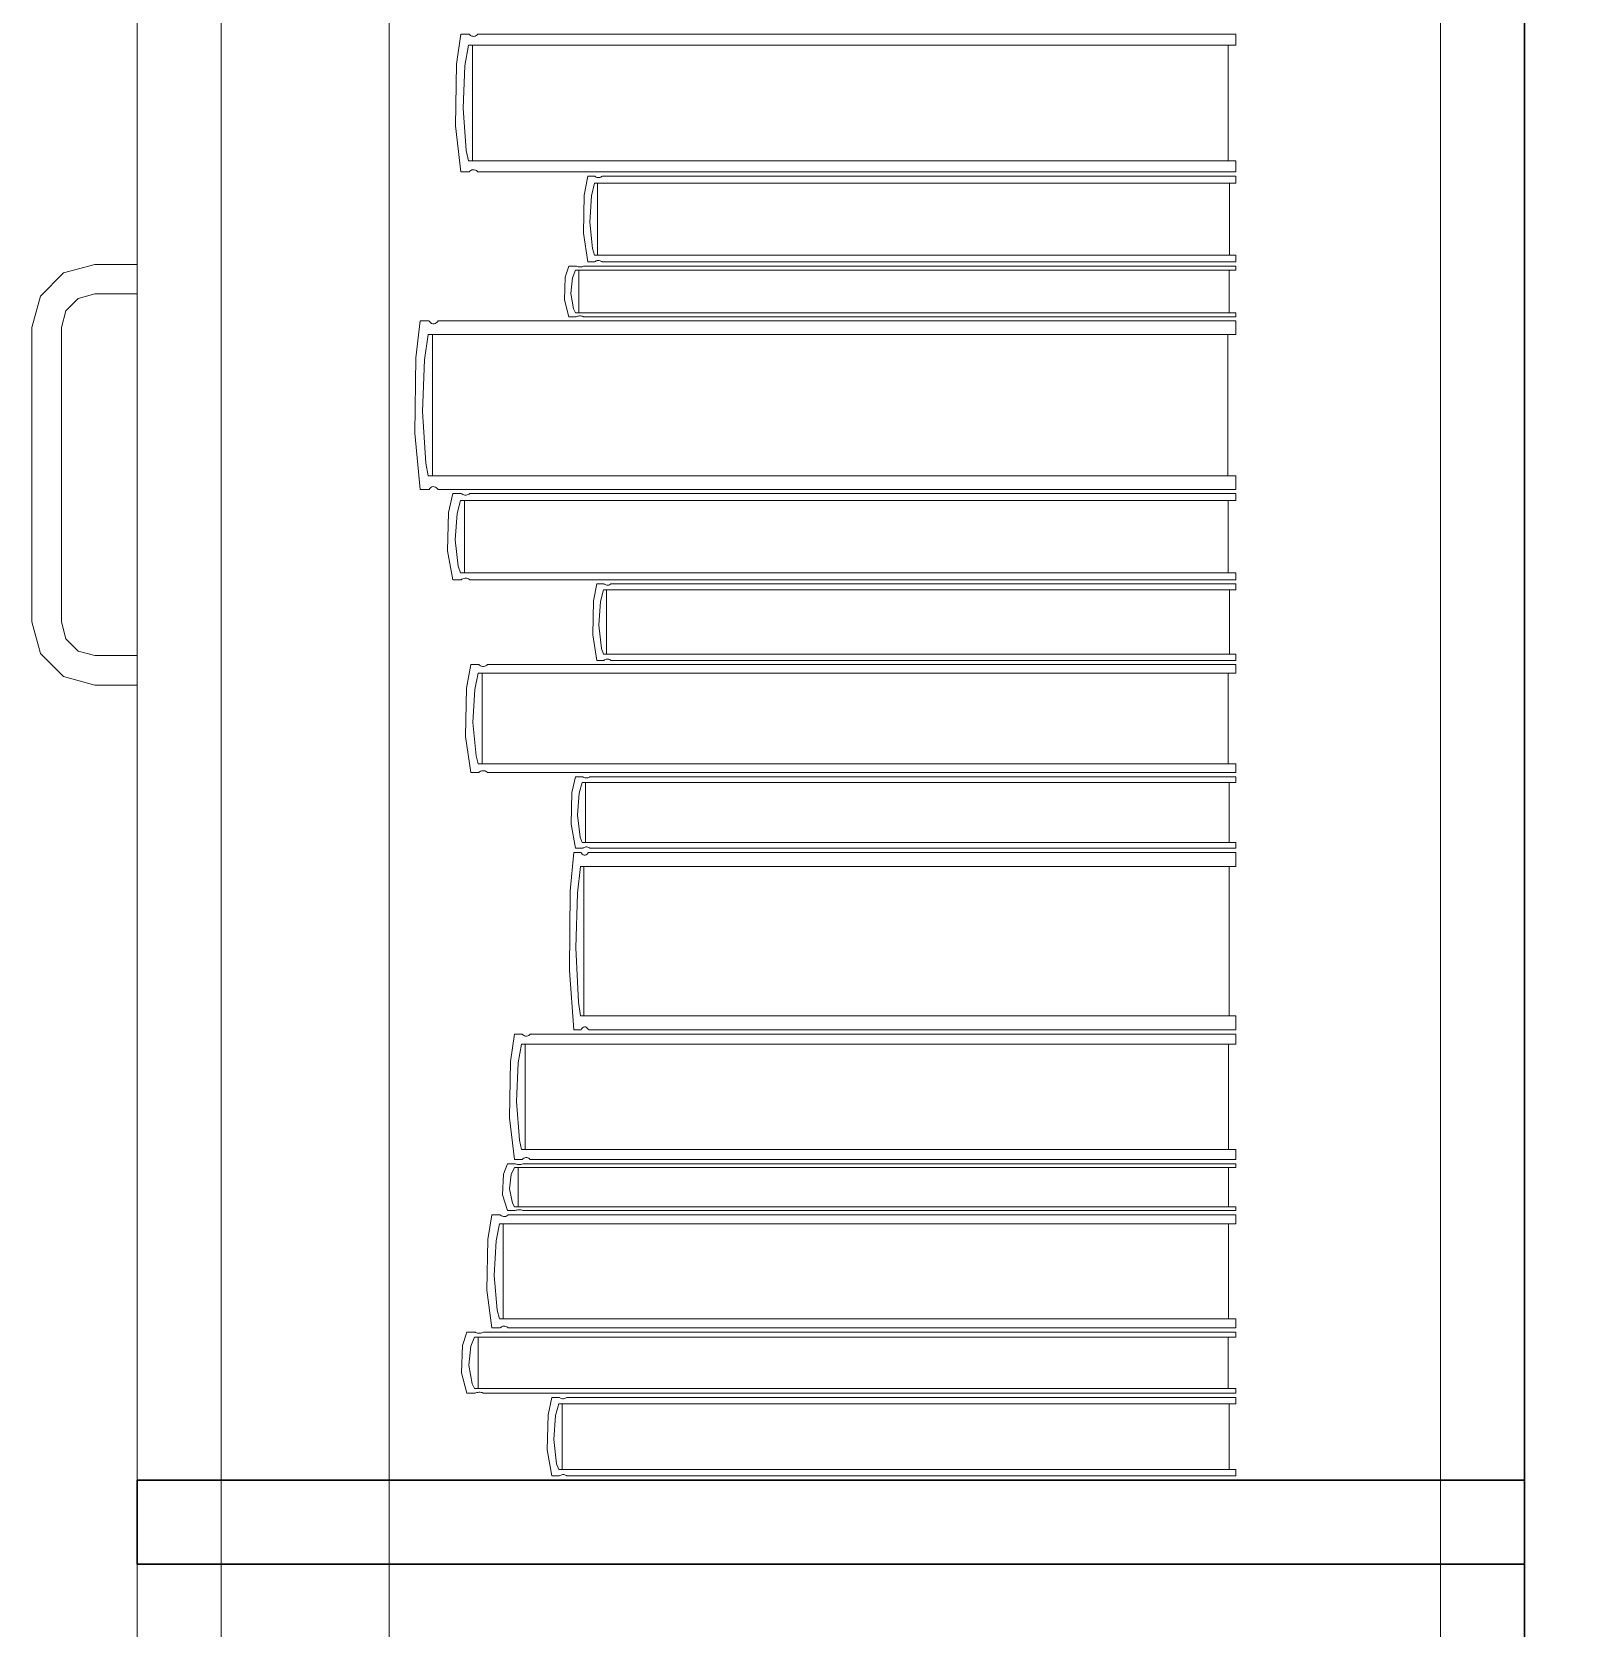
# Model space of a CAD drawing. Header units: inches. Extents: x -38 to 5698, y -33 to 92.
# Drawn here: x 216.9981 to 217.3656, y 35.7095 to 36.089 of the extents above; entities that cross this region are included whole.
import ezdxf

# ---------------------------------------------------------------- set-up
doc = ezdxf.new("R2010")
doc.units = ezdxf.units.IN
doc.header["$MEASUREMENT"] = 0
doc.set_wipeout_variables(frame=1)
doc.linetypes.add('Wipeout_Contour', pattern=[1, 0, -1])
doc.layers.add('Interior - Mobiliario', color=7, linetype='Continuous')

msp = doc.modelspace()

# ---------------------------------------------------------------- linework, layer by layer
at = {"layer": 'Interior - Mobiliario', "color": 175, "linetype": 'Continuous', "lineweight": 13}
for p, q in [((217.04313, 36.46472), (217.04313, 35.00472)), ((217.35313, 35.00472), (217.35313, 36.46472)), ((217.10013, 36.0885), (217.09912, 36.08131)), ((217.10213, 36.0885), (217.10013, 36.0885)), ((217.10223, 36.08837), (217.10213, 36.0885)), ((217.10247, 36.08817), (217.10223, 36.08837)), ((217.10272, 36.08803), (217.10247, 36.08817)), ((217.10299, 36.08796), (217.10272, 36.08803)), ((217.10326, 36.08795), (217.10299, 36.08796)), ((217.10353, 36.08801), (217.10326, 36.08795)), ((217.10379, 36.08814), (217.10353, 36.08801)), ((217.10402, 36.08832), (217.10379, 36.08814)), ((217.10417, 36.0885), (217.10402, 36.08832)), ((217.28447, 36.0885), (217.10417, 36.0885)), ((217.28447, 36.08588), (217.28447, 36.0885)), ((217.10113, 36.08096), (217.10197, 36.08588)), ((217.10197, 36.08588), (217.28447, 36.08588)), ((217.10289, 36.08588), (217.10289, 36.05833)), ((217.28263, 36.05833), (217.28263, 36.08588)), ((217.09912, 36.08131), (217.09889, 36.06664)), ((217.10066, 36.07087), (217.10113, 36.08096)), ((217.10143, 36.06081), (217.10066, 36.07087)), ((217.09889, 36.06664), (217.10013, 36.0557)), ((217.10197, 36.05833), (217.10143, 36.06081)), ((217.28447, 36.05833), (217.10197, 36.05833)), ((217.10278, 36.05619), (217.10305, 36.05625)), ((217.10305, 36.05625), (217.10332, 36.05624)), ((217.10332, 36.05624), (217.10359, 36.05617)), ((217.28447, 36.0557), (217.28447, 36.05833)), ((217.10013, 36.0557), (217.10213, 36.0557)), ((217.10213, 36.0557), (217.10228, 36.05588)), ((217.10228, 36.05588), (217.10252, 36.05607)), ((217.10252, 36.05607), (217.10278, 36.05619)), ((217.10359, 36.05617), (217.10384, 36.05603)), ((217.10384, 36.05603), (217.10407, 36.05583)), ((217.10407, 36.05583), (217.10417, 36.0557)), ((217.10417, 36.0557), (217.28447, 36.0557)), ((217.13036, 36.0547), (217.12951, 36.05023)), ((217.13203, 36.0547), (217.13036, 36.0547)), ((217.13119, 36.05002), (217.1319, 36.05307)), ((217.1319, 36.05307), (217.28447, 36.05307)), ((217.13212, 36.05462), (217.13203, 36.0547)), ((217.13231, 36.0545), (217.13212, 36.05462)), ((217.13252, 36.05441), (217.13231, 36.0545)), ((217.13275, 36.05437), (217.13252, 36.05441)), ((217.13267, 36.05307), (217.13267, 36.03595)), ((217.13297, 36.05436), (217.13275, 36.05437)), ((217.1332, 36.0544), (217.13297, 36.05436)), ((217.13341, 36.05448), (217.1332, 36.0544)), ((217.13361, 36.05459), (217.13341, 36.05448)), ((217.13374, 36.0547), (217.13361, 36.05459)), ((217.28447, 36.0547), (217.13374, 36.0547)), ((217.28293, 36.03595), (217.28293, 36.05307)), ((217.28447, 36.05307), (217.28447, 36.0547)), ((217.12951, 36.05023), (217.12932, 36.04112)), ((217.1308, 36.04375), (217.13119, 36.05002)), ((217.12932, 36.04112), (217.13036, 36.03432)), ((217.13144, 36.0375), (217.1308, 36.04375)), ((217.1319, 36.03595), (217.13144, 36.0375)), ((217.01313, 36.03372), (217.00563, 36.03171)), ((217.02313, 36.03372), (217.01313, 36.03372)), ((217.02313, 36.02672), (217.02313, 36.03372)), ((217.13036, 36.03432), (217.13203, 36.03432)), ((217.28447, 36.03595), (217.1319, 36.03595)), ((217.13203, 36.03432), (217.13216, 36.03443)), ((217.13216, 36.03443), (217.13236, 36.03455)), ((217.13236, 36.03455), (217.13257, 36.03463)), ((217.13257, 36.03463), (217.1328, 36.03466)), ((217.1328, 36.03466), (217.13302, 36.03466)), ((217.13302, 36.03466), (217.13325, 36.03461)), ((217.13325, 36.03461), (217.13346, 36.03453)), ((217.13346, 36.03453), (217.13365, 36.0344)), ((217.13365, 36.0344), (217.13374, 36.03432)), ((217.13374, 36.03432), (217.28447, 36.03432)), ((217.28447, 36.03432), (217.28447, 36.03595)), ((217.00563, 36.03171), (217.00014, 36.02622)), ((217.12498, 36.03068), (217.12478, 36.0253)), ((217.12584, 36.03332), (217.12498, 36.03068)), ((217.12757, 36.03332), (217.12584, 36.03332)), ((217.1263, 36.02685), (217.1267, 36.03056)), ((217.1267, 36.03056), (217.12743, 36.03236)), ((217.12743, 36.03236), (217.28447, 36.03236)), ((217.12766, 36.03328), (217.12757, 36.03332)), ((217.12786, 36.0332), (217.12766, 36.03328)), ((217.12807, 36.03315), (217.12786, 36.0332)), ((217.1283, 36.03312), (217.12807, 36.03315)), ((217.12822, 36.03236), (217.12822, 36.02225)), ((217.12854, 36.03312), (217.1283, 36.03312)), ((217.12877, 36.03314), (217.12854, 36.03312)), ((217.12899, 36.03319), (217.12877, 36.03314)), ((217.12919, 36.03326), (217.12899, 36.03319)), ((217.12932, 36.03332), (217.12919, 36.03326)), ((217.28447, 36.03332), (217.12932, 36.03332)), ((217.28288, 36.02225), (217.28288, 36.03236)), ((217.28447, 36.03236), (217.28447, 36.03332)), ((217.00014, 36.02622), (216.99813, 36.01872)), ((217.00913, 36.02564), (217.01313, 36.02672)), ((217.01313, 36.02672), (217.02313, 36.02672)), ((217.12696, 36.02316), (217.1263, 36.02685)), ((217.00513, 36.01872), (217.0062, 36.02272)), ((217.0062, 36.02272), (217.00913, 36.02564)), ((217.12478, 36.0253), (217.12584, 36.02128)), ((217.12743, 36.02225), (217.12696, 36.02316)), ((217.28447, 36.02225), (217.12743, 36.02225)), ((217.28447, 36.02128), (217.28447, 36.02225)), ((216.99813, 36.01872), (216.99813, 35.94872)), ((217.00513, 35.94872), (217.00513, 36.01872)), ((217.09046, 36.02028), (217.0894, 36.0115)), ((217.09257, 36.02028), (217.09046, 36.02028)), ((217.09268, 36.02013), (217.09257, 36.02028)), ((217.09292, 36.01989), (217.09268, 36.02013)), ((217.09319, 36.01972), (217.09292, 36.01989)), ((217.09347, 36.01962), (217.09319, 36.01972)), ((217.09376, 36.01961), (217.09347, 36.01962)), ((217.09404, 36.01969), (217.09376, 36.01961)), ((217.09431, 36.01984), (217.09404, 36.01969)), ((217.09456, 36.02007), (217.09431, 36.01984)), ((217.09472, 36.02028), (217.09456, 36.02007)), ((217.28447, 36.02028), (217.09472, 36.02028)), ((217.12584, 36.02128), (217.12757, 36.02128)), ((217.12757, 36.02128), (217.1277, 36.02135)), ((217.1277, 36.02135), (217.1279, 36.02142)), ((217.1279, 36.02142), (217.12812, 36.02146)), ((217.12812, 36.02146), (217.12836, 36.02149)), ((217.12836, 36.02149), (217.12859, 36.02148)), ((217.12859, 36.02148), (217.12882, 36.02146)), ((217.12882, 36.02146), (217.12904, 36.0214)), ((217.12904, 36.0214), (217.12924, 36.02133)), ((217.12924, 36.02133), (217.12932, 36.02128)), ((217.12932, 36.02128), (217.28447, 36.02128)), ((217.28447, 36.01708), (217.28447, 36.02028)), ((217.09151, 36.01108), (217.0924, 36.01708)), ((217.0924, 36.01708), (217.28447, 36.01708)), ((217.09337, 36.01708), (217.09337, 35.98344)), ((217.28253, 35.98344), (217.28253, 36.01708)), ((217.0894, 36.0115), (217.08916, 35.99359)), ((217.09101, 35.99875), (217.09151, 36.01108)), ((217.09182, 35.98647), (217.09101, 35.99875)), ((217.08916, 35.99359), (217.09046, 35.98023)), ((217.0924, 35.98344), (217.09182, 35.98647)), ((217.28447, 35.98344), (217.0924, 35.98344)), ((217.09257, 35.98023), (217.09273, 35.98045)), ((217.09273, 35.98045), (217.09298, 35.98067)), ((217.09298, 35.98067), (217.09325, 35.98083)), ((217.09325, 35.98083), (217.09353, 35.9809)), ((217.09353, 35.9809), (217.09382, 35.98089)), ((217.09382, 35.98089), (217.0941, 35.9808)), ((217.0941, 35.9808), (217.09437, 35.98063)), ((217.09437, 35.98063), (217.09461, 35.98039)), ((217.09461, 35.98039), (217.09472, 35.98023)), ((217.28447, 35.98023), (217.28447, 35.98344)), ((217.09046, 35.98023), (217.09257, 35.98023)), ((217.09472, 35.98023), (217.28447, 35.98023)), ((217.09823, 35.97923), (217.09721, 35.97475)), ((217.10025, 35.97923), (217.09823, 35.97923)), ((217.09924, 35.97453), (217.10009, 35.9776)), ((217.10009, 35.9776), (217.28447, 35.9776)), ((217.10036, 35.97915), (217.10025, 35.97923)), ((217.10059, 35.97903), (217.10036, 35.97915)), ((217.10085, 35.97894), (217.10059, 35.97903)), ((217.10112, 35.97889), (217.10085, 35.97894)), ((217.10102, 35.9776), (217.10102, 35.96042)), ((217.10139, 35.97889), (217.10112, 35.97889)), ((217.10166, 35.97893), (217.10139, 35.97889)), ((217.10192, 35.979), (217.10166, 35.97893)), ((217.10216, 35.97912), (217.10192, 35.979)), ((217.10232, 35.97923), (217.10216, 35.97912)), ((217.28447, 35.97923), (217.10232, 35.97923)), ((217.28261, 35.96042), (217.28261, 35.9776)), ((217.28447, 35.9776), (217.28447, 35.97923)), ((217.09721, 35.97475), (217.09698, 35.9656)), ((217.09876, 35.96824), (217.09924, 35.97453)), ((217.09698, 35.9656), (217.09823, 35.95878)), ((217.09954, 35.96197), (217.09876, 35.96824)), ((217.10009, 35.96042), (217.09954, 35.96197)), ((217.09823, 35.95878), (217.10025, 35.95878)), ((217.28447, 35.96042), (217.10009, 35.96042)), ((217.10025, 35.95878), (217.10041, 35.95889)), ((217.10041, 35.95889), (217.10065, 35.95901)), ((217.10065, 35.95901), (217.10091, 35.95909)), ((217.10091, 35.95909), (217.10118, 35.95912)), ((217.10118, 35.95912), (217.10145, 35.95912)), ((217.10145, 35.95912), (217.10172, 35.95907)), ((217.10172, 35.95907), (217.10198, 35.95899)), ((217.10198, 35.95899), (217.10221, 35.95886)), ((217.10221, 35.95886), (217.10232, 35.95878)), ((217.10232, 35.95878), (217.28447, 35.95878)), ((217.13252, 35.95778), (217.13169, 35.95379)), ((217.13417, 35.95778), (217.13252, 35.95778)), ((217.13425, 35.95771), (217.13417, 35.95778)), ((217.13445, 35.9576), (217.13425, 35.95771)), ((217.13465, 35.95752), (217.13445, 35.9576)), ((217.13553, 35.95758), (217.13532, 35.95751)), ((217.13573, 35.95768), (217.13553, 35.95758)), ((217.13585, 35.95778), (217.13573, 35.95768)), ((217.28447, 35.95778), (217.13585, 35.95778)), ((217.28447, 35.95878), (217.28447, 35.96042)), ((217.28447, 35.95633), (217.28447, 35.95778)), ((217.13169, 35.95379), (217.1315, 35.94566)), ((217.13334, 35.9536), (217.13404, 35.95633)), ((217.13404, 35.95633), (217.28447, 35.95633)), ((217.13487, 35.95748), (217.13465, 35.95752)), ((217.1348, 35.95633), (217.1348, 35.94104)), ((217.1351, 35.95748), (217.13487, 35.95748)), ((217.13532, 35.95751), (217.1351, 35.95748)), ((217.28295, 35.94104), (217.28295, 35.95633)), ((217.13295, 35.948), (217.13334, 35.9536)), ((216.99813, 35.94872), (217.00014, 35.94122)), ((217.0062, 35.94472), (217.00513, 35.94872)), ((217.13359, 35.94242), (217.13295, 35.948)), ((217.00913, 35.94179), (217.0062, 35.94472)), ((217.1315, 35.94566), (217.13252, 35.93959)), ((217.13404, 35.94104), (217.13359, 35.94242)), ((217.00014, 35.94122), (217.00563, 35.93573)), ((217.01313, 35.94072), (217.00913, 35.94179)), ((217.02313, 35.94072), (217.01313, 35.94072)), ((217.02313, 35.93372), (217.02313, 35.94072)), ((217.10248, 35.93859), (217.10149, 35.93296)), ((217.10446, 35.93859), (217.10248, 35.93859)), ((217.10456, 35.93849), (217.10446, 35.93859)), ((217.10648, 35.93859), (217.10633, 35.93845)), ((217.28447, 35.93859), (217.10648, 35.93859)), ((217.13252, 35.93959), (217.13417, 35.93959)), ((217.28447, 35.94104), (217.13404, 35.94104)), ((217.13417, 35.93959), (217.13429, 35.93969)), ((217.13429, 35.93969), (217.13449, 35.93979)), ((217.13449, 35.93979), (217.1347, 35.93986)), ((217.1347, 35.93986), (217.13492, 35.93989)), ((217.13492, 35.93989), (217.13515, 35.93989)), ((217.13515, 35.93989), (217.13537, 35.93985)), ((217.13537, 35.93985), (217.13558, 35.93977)), ((217.13558, 35.93977), (217.13577, 35.93966)), ((217.13577, 35.93966), (217.13585, 35.93959)), ((217.13585, 35.93959), (217.28447, 35.93959)), ((217.28447, 35.93959), (217.28447, 35.94104)), ((217.28447, 35.93654), (217.28447, 35.93859)), ((217.00563, 35.93573), (217.01313, 35.93372)), ((217.10347, 35.93269), (217.1043, 35.93654)), ((217.1043, 35.93654), (217.28447, 35.93654)), ((217.10479, 35.93833), (217.10456, 35.93849)), ((217.10504, 35.93822), (217.10479, 35.93833)), ((217.10531, 35.93817), (217.10504, 35.93822)), ((217.10521, 35.93654), (217.10521, 35.91499)), ((217.10557, 35.93816), (217.10531, 35.93817)), ((217.10584, 35.93821), (217.10557, 35.93816)), ((217.10609, 35.9383), (217.10584, 35.93821)), ((217.10633, 35.93845), (217.10609, 35.9383)), ((217.28265, 35.91499), (217.28265, 35.93654)), ((217.01313, 35.93372), (217.02313, 35.93372)), ((217.10149, 35.93296), (217.10126, 35.92149)), ((217.103, 35.9248), (217.10347, 35.93269)), ((217.10376, 35.91693), (217.103, 35.9248)), ((217.10126, 35.92149), (217.10248, 35.91293)), ((217.1043, 35.91499), (217.10376, 35.91693)), ((217.10248, 35.91293), (217.10446, 35.91293)), ((217.28447, 35.91499), (217.1043, 35.91499)), ((217.10446, 35.91293), (217.10461, 35.91307)), ((217.10461, 35.91307), (217.10485, 35.91322)), ((217.10485, 35.91322), (217.1051, 35.91332)), ((217.1051, 35.91332), (217.10536, 35.91336)), ((217.10536, 35.91336), (217.10563, 35.91336)), ((217.10563, 35.91336), (217.1059, 35.9133)), ((217.1059, 35.9133), (217.10615, 35.91319)), ((217.10615, 35.91319), (217.10638, 35.91303)), ((217.10638, 35.91303), (217.10648, 35.91293)), ((217.10648, 35.91293), (217.28447, 35.91293)), ((217.28447, 35.91293), (217.28447, 35.91499)), ((217.12742, 35.91193), (217.12656, 35.90821)), ((217.12912, 35.91193), (217.12742, 35.91193)), ((217.12827, 35.90803), (217.12899, 35.91058)), ((217.12899, 35.91058), (217.28447, 35.91058)), ((217.12921, 35.91187), (217.12912, 35.91193)), ((217.12941, 35.91177), (217.12921, 35.91187)), ((217.12963, 35.91169), (217.12941, 35.91177)), ((217.12985, 35.91165), (217.12963, 35.91169)), ((217.12977, 35.91058), (217.12977, 35.89631)), ((217.13008, 35.91165), (217.12985, 35.91165)), ((217.13031, 35.91168), (217.13008, 35.91165)), ((217.13053, 35.91175), (217.13031, 35.91168)), ((217.13073, 35.91184), (217.13053, 35.91175)), ((217.13086, 35.91193), (217.13073, 35.91184)), ((217.28447, 35.91193), (217.13086, 35.91193)), ((217.2829, 35.89631), (217.2829, 35.91058)), ((217.28447, 35.91058), (217.28447, 35.91193)), ((217.12656, 35.90821), (217.12636, 35.90062)), ((217.12787, 35.90281), (217.12827, 35.90803)), ((217.12852, 35.8976), (217.12787, 35.90281)), ((217.12636, 35.90062), (217.12742, 35.89495)), ((217.12899, 35.89631), (217.12852, 35.8976)), ((217.12703, 35.89395), (217.12617, 35.8847)), ((217.12874, 35.89395), (217.12703, 35.89395)), ((217.12742, 35.89495), (217.12912, 35.89495)), ((217.12883, 35.89379), (217.12874, 35.89395)), ((217.12903, 35.89353), (217.12883, 35.89379)), ((217.28447, 35.89631), (217.12899, 35.89631)), ((217.12924, 35.89335), (217.12903, 35.89353)), ((217.12912, 35.89495), (217.12925, 35.89504)), ((217.12947, 35.89326), (217.12924, 35.89335)), ((217.12925, 35.89504), (217.12946, 35.89514)), ((217.12946, 35.89514), (217.12968, 35.89521)), ((217.1297, 35.89325), (217.12947, 35.89326)), ((217.12968, 35.89521), (217.1299, 35.89524)), ((217.12993, 35.89333), (217.1297, 35.89325)), ((217.1299, 35.89524), (217.13014, 35.89523)), ((217.13015, 35.89349), (217.12993, 35.89333)), ((217.13014, 35.89523), (217.13036, 35.89519)), ((217.13036, 35.89373), (217.13015, 35.89349)), ((217.13036, 35.89519), (217.13058, 35.89512)), ((217.13049, 35.89395), (217.13036, 35.89373)), ((217.28447, 35.89395), (217.13049, 35.89395)), ((217.13058, 35.89512), (217.13078, 35.89502)), ((217.13078, 35.89502), (217.13086, 35.89495)), ((217.13086, 35.89495), (217.28447, 35.89495)), ((217.28447, 35.89495), (217.28447, 35.89631)), ((217.28447, 35.89058), (217.28447, 35.89395)), ((217.12788, 35.88426), (217.1286, 35.89058)), ((217.1286, 35.89058), (217.28447, 35.89058)), ((217.12939, 35.89058), (217.12939, 35.85513)), ((217.2829, 35.85513), (217.2829, 35.89058)), ((217.12617, 35.8847), (217.12597, 35.86583)), ((217.12748, 35.87127), (217.12788, 35.88426)), ((217.12814, 35.85833), (217.12748, 35.87127)), ((217.12597, 35.86583), (217.12703, 35.85176)), ((217.1286, 35.85513), (217.12814, 35.85833)), ((217.28447, 35.85513), (217.1286, 35.85513)), ((217.28447, 35.85176), (217.28447, 35.85513)), ((217.12703, 35.85176), (217.12874, 35.85176)), ((217.12874, 35.85176), (217.12887, 35.85199)), ((217.12887, 35.85199), (217.12907, 35.85223)), ((217.12907, 35.85223), (217.12929, 35.85239)), ((217.12929, 35.85239), (217.12952, 35.85246)), ((217.12952, 35.85246), (217.12976, 35.85245)), ((217.12976, 35.85245), (217.12998, 35.85236)), ((217.12998, 35.85236), (217.1302, 35.85218)), ((217.1302, 35.85218), (217.1304, 35.85192)), ((217.1304, 35.85192), (217.13049, 35.85176)), ((217.13049, 35.85176), (217.28447, 35.85176)), ((217.11287, 35.85076), (217.11193, 35.84422)), ((217.11474, 35.85076), (217.11287, 35.85076)), ((217.1138, 35.8439), (217.11459, 35.84837)), ((217.11459, 35.84837), (217.28447, 35.84837)), ((217.11483, 35.85064), (217.11474, 35.85076)), ((217.11505, 35.85046), (217.11483, 35.85064)), ((217.11529, 35.85034), (217.11505, 35.85046)), ((217.11553, 35.85027), (217.11529, 35.85034)), ((217.11545, 35.84837), (217.11545, 35.82331)), ((217.11579, 35.85026), (217.11553, 35.85027)), ((217.11604, 35.85032), (217.11579, 35.85026)), ((217.11628, 35.85043), (217.11604, 35.85032)), ((217.1165, 35.8506), (217.11628, 35.85043)), ((217.11664, 35.85076), (217.1165, 35.8506)), ((217.28447, 35.85076), (217.11664, 35.85076)), ((217.28275, 35.82331), (217.28275, 35.84837)), ((217.28447, 35.84837), (217.28447, 35.85076)), ((217.11193, 35.84422), (217.11172, 35.83087)), ((217.11336, 35.83472), (217.1138, 35.8439)), ((217.11408, 35.82557), (217.11336, 35.83472)), ((217.11172, 35.83087), (217.11287, 35.82092)), ((217.11459, 35.82331), (217.11408, 35.82557)), ((217.28447, 35.82331), (217.11459, 35.82331)), ((217.11474, 35.82092), (217.11488, 35.82108)), ((217.11488, 35.82108), (217.1151, 35.82126)), ((217.1151, 35.82126), (217.11534, 35.82137)), ((217.11534, 35.82137), (217.11559, 35.82142)), ((217.11559, 35.82142), (217.11584, 35.82142)), ((217.11584, 35.82142), (217.11609, 35.82135)), ((217.11609, 35.82135), (217.11633, 35.82122)), ((217.11633, 35.82122), (217.11654, 35.82104)), ((217.11654, 35.82104), (217.11664, 35.82092)), ((217.28447, 35.82092), (217.28447, 35.82331)), ((217.11025, 35.81749), (217.11003, 35.81252)), ((217.1112, 35.81992), (217.11025, 35.81749)), ((217.11308, 35.81992), (217.1112, 35.81992)), ((217.11169, 35.81395), (217.11213, 35.81737)), ((217.11213, 35.81737), (217.11293, 35.81904)), ((217.11287, 35.82092), (217.11474, 35.82092)), ((217.11293, 35.81904), (217.28447, 35.81904)), ((217.11318, 35.81988), (217.11308, 35.81992)), ((217.1134, 35.81981), (217.11318, 35.81988)), ((217.11364, 35.81977), (217.1134, 35.81981)), ((217.11389, 35.81974), (217.11364, 35.81977)), ((217.1138, 35.81904), (217.1138, 35.8097)), ((217.11414, 35.81974), (217.11389, 35.81974)), ((217.11439, 35.81976), (217.11414, 35.81974)), ((217.11464, 35.8198), (217.11439, 35.81976)), ((217.11486, 35.81987), (217.11464, 35.8198)), ((217.115, 35.81992), (217.11486, 35.81987)), ((217.28447, 35.81992), (217.115, 35.81992)), ((217.11664, 35.82092), (217.28447, 35.82092)), ((217.28274, 35.8097), (217.28274, 35.81904)), ((217.28447, 35.81904), (217.28447, 35.81992)), ((217.11242, 35.81054), (217.11169, 35.81395)), ((217.11003, 35.81252), (217.1112, 35.80881)), ((217.11293, 35.8097), (217.11242, 35.81054)), ((217.28447, 35.8097), (217.11293, 35.8097)), ((217.28447, 35.80881), (217.28447, 35.8097)), ((217.10755, 35.80781), (217.10658, 35.8019)), ((217.10947, 35.80781), (217.10755, 35.80781)), ((217.10957, 35.80771), (217.10947, 35.80781)), ((217.1098, 35.80754), (217.10957, 35.80771)), ((217.11004, 35.80743), (217.1098, 35.80754)), ((217.11029, 35.80737), (217.11004, 35.80743)), ((217.11055, 35.80736), (217.11029, 35.80737)), ((217.11081, 35.80741), (217.11055, 35.80736)), ((217.11106, 35.80751), (217.11081, 35.80741)), ((217.11129, 35.80767), (217.11106, 35.80751)), ((217.1112, 35.80881), (217.11308, 35.80881)), ((217.11143, 35.80781), (217.11129, 35.80767)), ((217.28447, 35.80781), (217.11143, 35.80781)), ((217.11308, 35.80881), (217.11322, 35.80887)), ((217.11322, 35.80887), (217.11345, 35.80893)), ((217.11345, 35.80893), (217.11369, 35.80898)), ((217.11369, 35.80898), (217.11394, 35.809)), ((217.11394, 35.809), (217.1142, 35.80899)), ((217.1142, 35.80899), (217.11445, 35.80897)), ((217.11445, 35.80897), (217.11469, 35.80892)), ((217.11469, 35.80892), (217.1149, 35.80885)), ((217.1149, 35.80885), (217.115, 35.80881)), ((217.115, 35.80881), (217.28447, 35.80881)), ((217.28447, 35.80566), (217.28447, 35.80781)), ((217.10851, 35.80162), (217.10932, 35.80566)), ((217.10932, 35.80566), (217.28447, 35.80566)), ((217.2827, 35.80566), (217.1102, 35.80566)), ((217.1102, 35.80566), (217.1102, 35.78304)), ((217.2827, 35.78304), (217.2827, 35.80566)), ((217.10658, 35.8019), (217.10636, 35.78986)), ((217.10806, 35.79333), (217.10851, 35.80162)), ((217.10879, 35.78508), (217.10806, 35.79333)), ((217.10636, 35.78986), (217.10755, 35.78088)), ((217.10932, 35.78304), (217.10879, 35.78508)), ((217.28447, 35.78304), (217.10932, 35.78304)), ((217.1102, 35.78304), (217.2827, 35.78304)), ((217.28447, 35.78088), (217.28447, 35.78304)), ((217.10154, 35.77988), (217.10054, 35.7767)), ((217.10353, 35.77988), (217.10154, 35.77988)), ((217.10363, 35.77983), (217.10353, 35.77988)), ((217.10386, 35.77974), (217.10363, 35.77983)), ((217.10411, 35.77968), (217.10386, 35.77974)), ((217.10438, 35.77964), (217.10411, 35.77968)), ((217.10465, 35.77964), (217.10438, 35.77964)), ((217.10491, 35.77967), (217.10465, 35.77964)), ((217.10517, 35.77972), (217.10491, 35.77967)), ((217.1054, 35.7798), (217.10517, 35.77972)), ((217.10555, 35.77988), (217.1054, 35.7798)), ((217.28447, 35.77988), (217.10555, 35.77988)), ((217.10755, 35.78088), (217.10947, 35.78088)), ((217.10947, 35.78088), (217.10962, 35.78103)), ((217.10962, 35.78103), (217.10985, 35.78118)), ((217.10985, 35.78118), (217.11009, 35.78128)), ((217.11009, 35.78128), (217.11035, 35.78133)), ((217.11035, 35.78133), (217.11061, 35.78133)), ((217.11061, 35.78133), (217.11087, 35.78126)), ((217.11087, 35.78126), (217.11111, 35.78115)), ((217.11111, 35.78115), (217.11133, 35.78099)), ((217.11133, 35.78099), (217.11143, 35.78088)), ((217.11143, 35.78088), (217.28447, 35.78088)), ((217.28447, 35.77872), (217.28447, 35.77988)), ((217.10054, 35.7767), (217.10031, 35.77021)), ((217.10206, 35.77208), (217.10253, 35.77655)), ((217.10253, 35.77655), (217.10337, 35.77872)), ((217.10337, 35.77872), (217.28447, 35.77872)), ((217.10428, 35.77872), (217.10428, 35.76652)), ((217.28264, 35.76652), (217.28264, 35.77872)), ((217.10283, 35.76763), (217.10206, 35.77208)), ((217.10031, 35.77021), (217.10154, 35.76536)), ((217.10154, 35.76536), (217.10353, 35.76536)), ((217.10337, 35.76652), (217.10283, 35.76763)), ((217.28447, 35.76652), (217.10337, 35.76652)), ((217.10353, 35.76536), (217.10368, 35.76544)), ((217.10368, 35.76544), (217.10392, 35.76552)), ((217.10392, 35.76552), (217.10417, 35.76558)), ((217.10417, 35.76558), (217.10444, 35.76561)), ((217.10444, 35.76561), (217.10471, 35.7656)), ((217.10471, 35.7656), (217.10497, 35.76557)), ((217.10497, 35.76557), (217.10522, 35.76551)), ((217.10522, 35.76551), (217.10545, 35.76542)), ((217.10545, 35.76542), (217.10555, 35.76536)), ((217.10555, 35.76536), (217.28447, 35.76536)), ((217.12179, 35.76436), (217.1209, 35.76027)), ((217.12356, 35.76436), (217.12179, 35.76436)), ((217.12365, 35.76429), (217.12356, 35.76436)), ((217.12385, 35.76418), (217.12365, 35.76429)), ((217.12408, 35.7641), (217.12385, 35.76418)), ((217.12431, 35.76406), (217.12408, 35.7641)), ((217.12455, 35.76405), (217.12431, 35.76406)), ((217.12479, 35.76409), (217.12455, 35.76405)), ((217.12502, 35.76416), (217.12479, 35.76409)), ((217.12523, 35.76426), (217.12502, 35.76416)), ((217.12536, 35.76436), (217.12523, 35.76426)), ((217.28447, 35.76436), (217.12536, 35.76436)), ((217.28447, 35.76536), (217.28447, 35.76652)), ((217.28447, 35.76287), (217.28447, 35.76436)), ((217.1209, 35.76027), (217.1207, 35.75193)), ((217.12267, 35.76008), (217.12342, 35.76287)), ((217.12342, 35.76287), (217.28447, 35.76287)), ((217.12423, 35.76287), (217.12423, 35.74721)), ((217.28284, 35.74721), (217.28284, 35.76287)), ((217.12225, 35.75434), (217.12267, 35.76008)), ((217.12293, 35.74862), (217.12225, 35.75434)), ((217.12342, 35.74721), (217.12293, 35.74862)), ((217.28447, 35.74721), (217.12342, 35.74721))]:
    msp.add_line(p, q, dxfattribs=at)

# ---------------------------------------------------------------- next in the draw order: wipeouts: each hides what was drawn before it
at = {"color": 254, "linetype": 'Wipeout_Contour', "lineweight": 0, "ltscale": 6562.781712}
msp.add_wipeout([(217.02313, 35.74472), (217.02313, 35.72472), (217.35313, 35.72472), (217.35313, 35.74472)], dxfattribs=at).dxf.layer = 'Interior - Mobiliario'

# ---------------------------------------------------------------- next in the draw order: linework, layer by layer
at = {"layer": 'Interior - Mobiliario', "color": 175, "linetype": 'Continuous', "lineweight": 13}
for p, q in [((217.02313, 34.98472), (217.02313, 36.48472)), ((217.02313, 36.46472), (217.02313, 35.00472)), ((217.02313, 36.46472), (217.02313, 35.00472)), ((217.04313, 36.46472), (217.04313, 35.00472)), ((217.04313, 36.46472), (217.04313, 35.00472)), ((217.04313, 36.44472), (217.04313, 35.02472)), ((217.08313, 35.02472), (217.08313, 36.44472)), ((217.33313, 36.44472), (217.33313, 35.02472)), ((217.02313, 35.74472), (217.02313, 36.10372)), ((217.04313, 35.74472), (217.04313, 36.10372)), ((217.1207, 35.75193), (217.12179, 35.74572)), ((217.12179, 35.74572), (217.12356, 35.74572)), ((217.12356, 35.74572), (217.12369, 35.74582)), ((217.12369, 35.74582), (217.1239, 35.74592)), ((217.1239, 35.74592), (217.12413, 35.74599)), ((217.12413, 35.74599), (217.12436, 35.74603)), ((217.12436, 35.74603), (217.1246, 35.74602)), ((217.1246, 35.74602), (217.12484, 35.74598)), ((217.12484, 35.74598), (217.12506, 35.7459)), ((217.12506, 35.7459), (217.12527, 35.74579)), ((217.12527, 35.74579), (217.12536, 35.74572)), ((217.12536, 35.74572), (217.28447, 35.74572)), ((217.28447, 35.74572), (217.28447, 35.74721)), ((217.35313, 35.74472), (217.02313, 35.74472)), ((217.02313, 35.74472), (217.02313, 35.72472)), ((217.02313, 35.74472), (217.02313, 35.72472)), ((217.02313, 35.74472), (217.04313, 35.74472)), ((217.35313, 35.72472), (217.35313, 35.74472)), ((217.02313, 35.72472), (217.35313, 35.72472)), ((217.02313, 35.72472), (217.02313, 35.36572)), ((217.02313, 35.72472), (217.04313, 35.72472)), ((217.04313, 35.72472), (217.04313, 35.36572))]:
    msp.add_line(p, q, dxfattribs=at)
at = {"layer": 'Interior - Mobiliario', "color": 175, "linetype": 'Continuous', "lineweight": 30}
for p, q in [((217.02313, 35.74472), (217.35313, 35.74472)), ((217.02313, 35.72472), (217.02313, 35.74472)), ((217.35313, 35.72472), (217.35313, 35.74472)), ((217.02313, 35.72472), (217.35313, 35.72472))]:
    msp.add_line(p, q, dxfattribs=at)

# ---------------------------------------------------------------- next in the draw order: wipeouts: each hides what was drawn before it
at = {"color": 254, "linetype": 'Wipeout_Contour', "lineweight": 0, "ltscale": 6563.48218}
msp.add_wipeout([(217.35313, 36.46472), (217.35313, 35.00472), (217.37313, 35.00472), (217.37313, 36.46472)], dxfattribs=at).dxf.layer = 'Interior - Mobiliario'

# ---------------------------------------------------------------- next in the draw order: linework, layer by layer
at = {"layer": 'Interior - Mobiliario', "color": 175, "linetype": 'Continuous', "lineweight": 30}
msp.add_line((217.35313, 35.00472), (217.35313, 36.46472), dxfattribs=at)
at = {"layer": 'Interior - Mobiliario', "color": 175, "linetype": 'Continuous', "lineweight": 13}
for p, q in [((217.35313, 36.46472), (217.35313, 35.00472)), ((217.35313, 35.00472), (217.35313, 36.46472)), ((217.35313, 35.00472), (217.35313, 36.46472)), ((217.35313, 35.00472), (217.35313, 36.46472)), ((217.35313, 35.74472), (217.02313, 35.74472)), ((217.35313, 35.72472), (217.35313, 35.74472)), ((217.02313, 35.72472), (217.35313, 35.72472))]:
    msp.add_line(p, q, dxfattribs=at)

doc.saveas('drawing.dxf')
